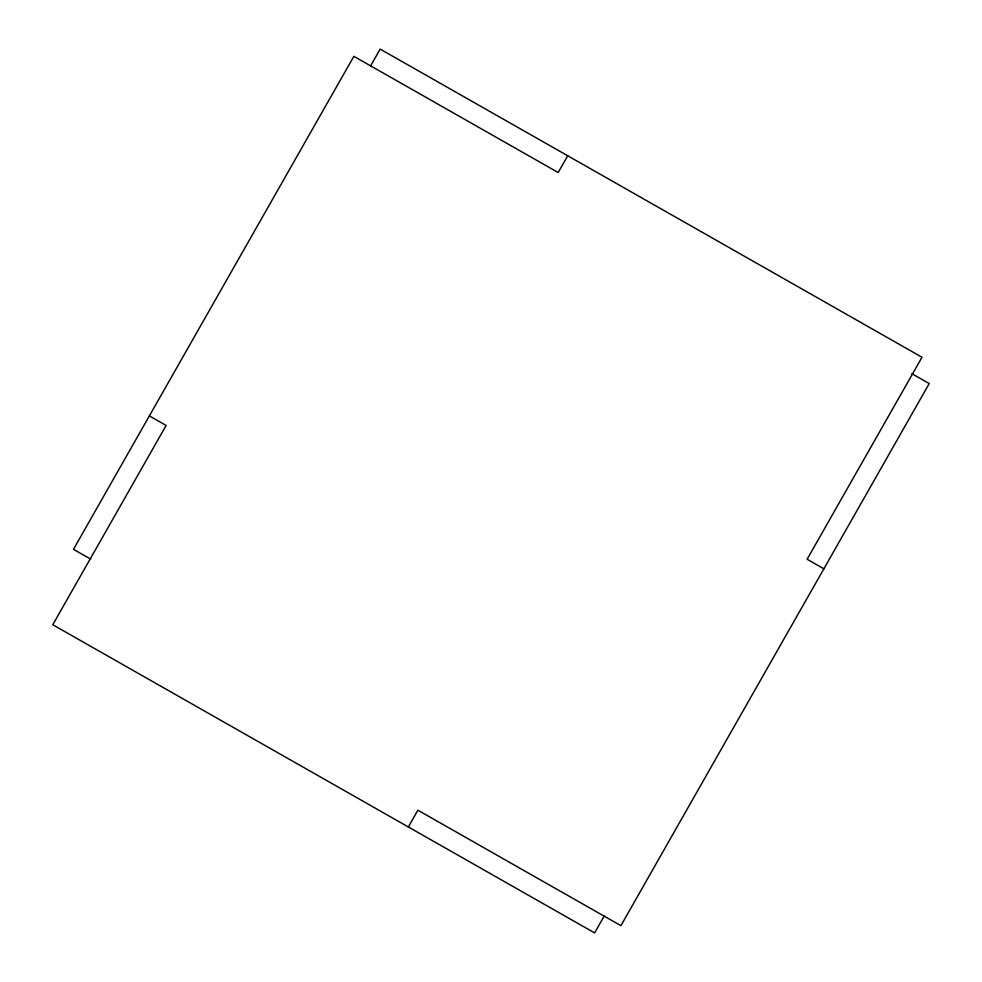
<?xml version="1.0" encoding="UTF-8"?>
<svg xmlns="http://www.w3.org/2000/svg" width="982" height="982" viewBox="0 0 982 982"><rect width="100%" height="100%" fill="white"/><g stroke="black" fill="none" stroke-linecap="round" stroke-linejoin="round"><path stroke-width="1.47" d="M370.619 65.868L380.157 49.1L922 357.252L807.118 559.261L823.873 568.787M567.719 155.77L558.193 172.537L353.864 56.33L73.478 549.343L90.749 559.163M408.352 826.967L417.878 810.199L620.906 925.67L929.23 383.557L911.91 373.712M604.47 915.58L594.613 932.9L52.77 624.748L166.13 425.439L149.362 415.902"/></g></svg>
